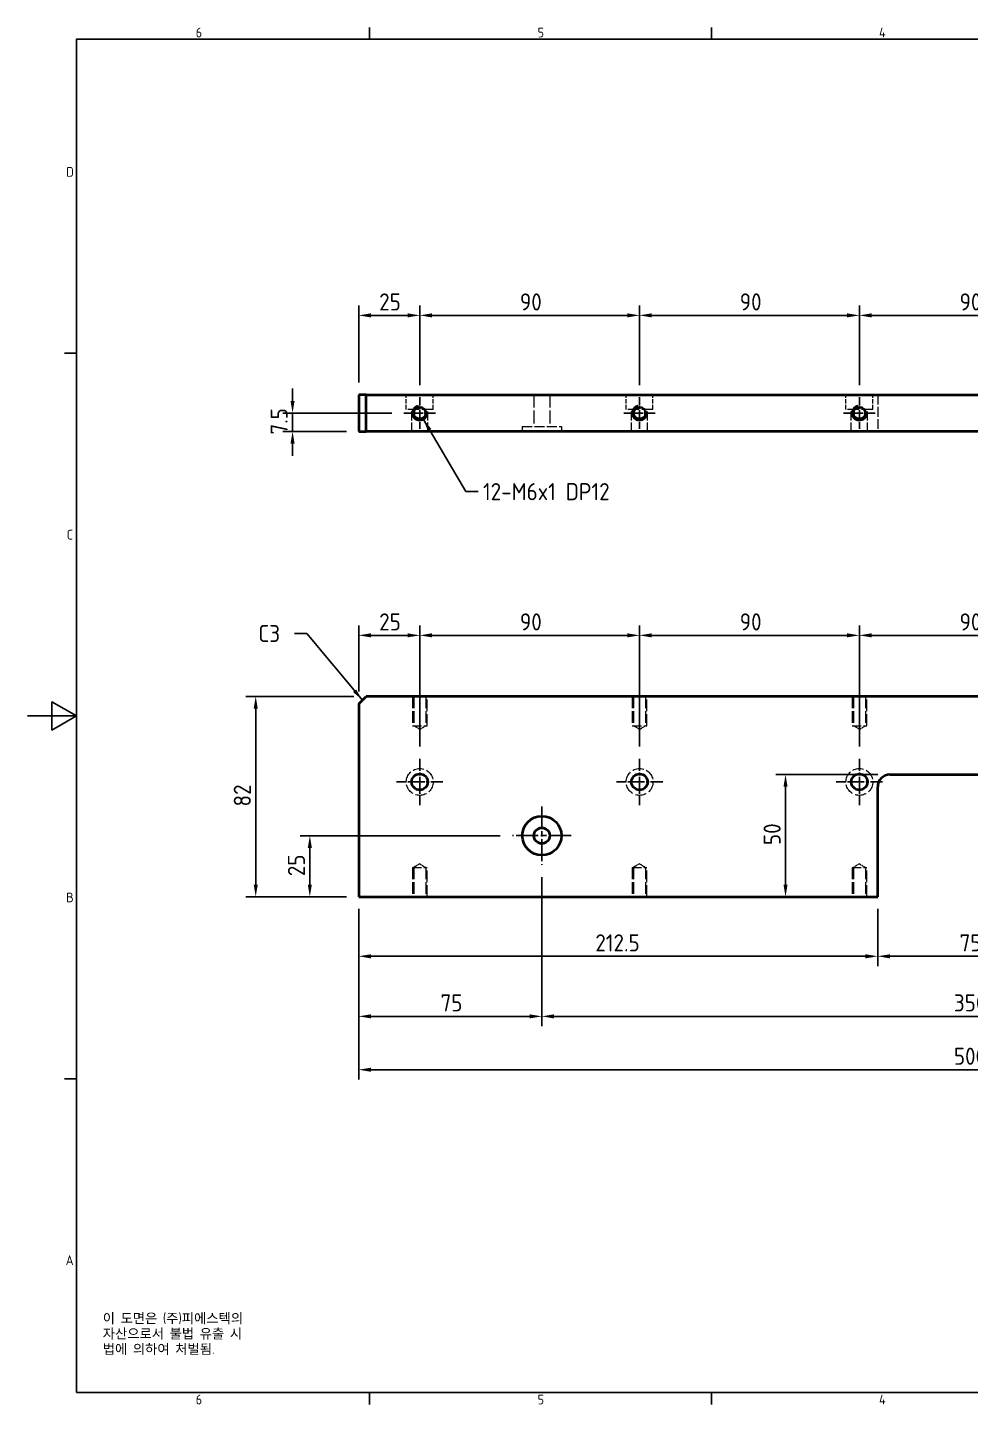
# Model space of a CAD drawing. Header units: millimetres. Extents: x 0 to 840, y 0 to 594.
# Drawn here: x 0 to 386, y 15 to 579 of the extents above; entities that cross this region are included whole.
import ezdxf

# ---------------------------------------------------------------- set-up
doc = ezdxf.new("R2010")
doc.units = ezdxf.units.MM
doc.header["$LTSCALE"] = 2
doc.linetypes.add('CHAIN', pattern=[0.3543, 0.2362, -0.0295, 0.0591, -0.0295])
doc.linetypes.add('DASHED', pattern=[0.2067, 0.1654, -0.0413])
doc.layers.get('0').update_dxf_attribs({"color": 3, "lineweight": 25})
for name, color, linetype, lineweight in [('가려진 것(ISO)', 2, 'DASHED', 18), ('가시적인 것(ISO)', 3, 'Continuous', 40), ('가시적인 좁은 것(ISO)', 3, 'Continuous', 35), ('경계(ISO)', 7, 'Continuous', 25), ('기호(ISO)', 5, 'Continuous', 25), ('중심 표식(ISO)', 1, 'Continuous', 25), ('치수(ISO)', 2, 'Continuous', 25)]:
    doc.layers.add(name, color=color, linetype=linetype, lineweight=lineweight)
doc.styles.add('문자 텍스트_PSTEK_POSCO', font='isocp.shx')
doc.styles.add('치수 텍스트_PSTEK_POSCO', font='isocp.shx')
doc.dimstyles.new('치수_PSTEK_POSCO', dxfattribs={"dimscale": 2, "dimtxt": 3.5, "dimasz": 2.5, "dimexe": 2, "dimexo": 2.5, "dimgap": 1, "dimtad": 1, "dimrnd": 1e-08, "dimdsep": 46, "dimtxsty": '치수 텍스트_PSTEK_POSCO', "dimcen": 0.09, "dimdle": 10, "dimclrd": 7, "dimclre": 7, "dimclrt": 2, "dimadec": 1, "dimazin": 2, "dimtfac": 1, "dimtmove": 0, "dimatfit": 3, "dimfxl": 0, "dimtolj": 1, "dimlwd": -1, "dimlwe": -1, "dimarcsym": 0})
doc.dimstyles.new('치수_PSTEK_POSCO$7', dxfattribs={"dimscale": 2, "dimtxt": 3.5, "dimasz": 2.5, "dimexe": 2, "dimexo": 2.5, "dimgap": 1, "dimtad": 1, "dimrnd": 1e-08, "dimdsep": 46, "dimtxsty": '치수 텍스트_PSTEK_POSCO', "dimcen": 0.09, "dimdle": 10, "dimclrd": 7, "dimclre": 7, "dimclrt": 2, "dimadec": 1, "dimazin": 2, "dimtfac": 1, "dimtmove": 0, "dimatfit": 3, "dimfxl": 0, "dimtolj": 1, "dimlwd": -1, "dimlwe": -1, "dimarcsym": 0})

# ---------------------------------------------------------------- blocks, each defined once
blk = doc.blocks.new('경계 Default Border')
at = {"layer": '경계(ISO)'}
for p, q in [((70, 287), (70, 289.4)), ((140, 287), (140, 289.4)), ((10, 222.75), (7.6, 222.75)), ((10, 74.25), (7.6, 74.25)), ((70, 10), (70, 7.6)), ((140, 10), (140, 7.6))]:
    blk.add_line(p, q, dxfattribs=at)
at = {"layer": '경계(ISO)', "flags": 128}
for points in [[(10, 10), (10, 287), (410, 287), (410, 10), (10, 10)], [(0, 148.5), (10, 148.5), (5, 151.39), (5, 145.61), (10, 148.5)]]:
    blk.add_lwpolyline(points, dxfattribs=at)
at = {"layer": '경계(ISO)', "color": 2, "char_height": 2, "attachment_point": 7, "style": '문자 텍스트_PSTEK_POSCO'}
for s, insert in [('6', (34.43, 287.38)), ('5', (104.43, 287.38)), ('4', (174.32, 287.4)), ('D', (7.92, 258.86)), ('C', (8.03, 184.61)), ('B', (7.92, 110.36)), ('A', (7.81, 36.12)), ('6', (34.43, 7.58)), ('5', (104.43, 7.58)), ('4', (174.32, 7.6))]:
    blk.add_mtext(s, dxfattribs=dict(at, insert=insert))
blk = doc.blocks.new('*D22')
at = {"layer": 'Defpoints', "color": 0, "transparency": 16777216}
for p in [(160.58, 460.99), (135.58, 428.49), (160.58, 427.44)]:
    blk.add_point(p, dxfattribs=at)
at = {"layer": '치수(ISO)', "color": 7, "transparency": 16777216}
for p, q in [((135.58, 433.49), (135.58, 464.99)), ((160.58, 432.44), (160.58, 464.99)), ((140.58, 460.99), (155.58, 460.99))]:
    blk.add_line(p, q, dxfattribs=at)
for points in [[(140.58, 461.82), (140.58, 460.15), (135.58, 460.99)], [(155.58, 461.82), (155.58, 460.15), (160.58, 460.99)]]:
    blk.add_solid(points, dxfattribs=at)
at = {"layer": '치수(ISO)', "color": 2, "transparency": 16777216, "insert": (143.98, 466.49), "char_height": 7, "attachment_point": 4, "style": '치수 텍스트_PSTEK_POSCO'}
blk.add_mtext('\\A1;25', dxfattribs=at)
blk = doc.blocks.new('*D23')
at = {"layer": 'Defpoints', "color": 0, "transparency": 16777216}
for p in [(250.58, 460.99), (160.58, 427.44), (250.58, 427.44)]:
    blk.add_point(p, dxfattribs=at)
at = {"layer": '치수(ISO)', "color": 7, "transparency": 16777216}
for p, q in [((160.58, 432.44), (160.58, 464.99)), ((250.58, 432.44), (250.58, 464.99)), ((165.58, 460.99), (245.58, 460.99))]:
    blk.add_line(p, q, dxfattribs=at)
for points in [[(165.58, 461.82), (165.58, 460.15), (160.58, 460.99)], [(245.58, 461.82), (245.58, 460.15), (250.58, 460.99)]]:
    blk.add_solid(points, dxfattribs=at)
at = {"layer": '치수(ISO)', "color": 2, "transparency": 16777216, "insert": (201.61, 466.49), "char_height": 7, "attachment_point": 4, "style": '치수 텍스트_PSTEK_POSCO'}
blk.add_mtext('\\A1;90', dxfattribs=at)
blk = doc.blocks.new('*D24')
at = {"layer": 'Defpoints', "color": 0, "transparency": 16777216}
for p in [(340.58, 460.99), (250.58, 427.44), (340.58, 427.44)]:
    blk.add_point(p, dxfattribs=at)
at = {"layer": '치수(ISO)', "color": 7, "transparency": 16777216}
for p, q in [((250.58, 432.44), (250.58, 464.99)), ((340.58, 432.44), (340.58, 464.99)), ((255.58, 460.99), (335.58, 460.99))]:
    blk.add_line(p, q, dxfattribs=at)
for points in [[(255.58, 461.82), (255.58, 460.15), (250.58, 460.99)], [(335.58, 461.82), (335.58, 460.15), (340.58, 460.99)]]:
    blk.add_solid(points, dxfattribs=at)
at = {"layer": '치수(ISO)', "color": 2, "transparency": 16777216, "insert": (291.61, 466.49), "char_height": 7, "attachment_point": 4, "style": '치수 텍스트_PSTEK_POSCO'}
blk.add_mtext('\\A1;90', dxfattribs=at)
blk = doc.blocks.new('*D25')
at = {"layer": 'Defpoints', "color": 0, "transparency": 16777216}
for p in [(430.58, 460.99), (340.58, 427.44), (430.58, 427.44)]:
    blk.add_point(p, dxfattribs=at)
at = {"layer": '치수(ISO)', "color": 7, "transparency": 16777216}
for p, q in [((340.58, 432.44), (340.58, 464.99)), ((430.58, 432.44), (430.58, 464.99)), ((345.58, 460.99), (425.58, 460.99))]:
    blk.add_line(p, q, dxfattribs=at)
for points in [[(345.58, 461.82), (345.58, 460.15), (340.58, 460.99)], [(425.58, 461.82), (425.58, 460.15), (430.58, 460.99)]]:
    blk.add_solid(points, dxfattribs=at)
at = {"layer": '치수(ISO)', "color": 2, "transparency": 16777216, "insert": (381.61, 466.49), "char_height": 7, "attachment_point": 4, "style": '치수 텍스트_PSTEK_POSCO'}
blk.add_mtext('\\A1;90', dxfattribs=at)
blk = doc.blocks.new('*D29')
at = {"layer": 'Defpoints', "color": 0, "transparency": 16777216}
for p in [(108.51, 420.99), (154.13, 420.99), (135.58, 413.49)]:
    blk.add_point(p, dxfattribs=at)
at = {"layer": '치수(ISO)', "color": 7, "transparency": 16777216}
for p, q in [((108.51, 425.99), (108.51, 430.99)), ((149.13, 420.99), (104.51, 420.99)), ((108.51, 413.49), (108.51, 420.99)), ((130.58, 413.49), (104.51, 413.49)), ((108.51, 408.49), (108.51, 403.49))]:
    blk.add_line(p, q, dxfattribs=at)
for points in [[(107.68, 425.99), (109.35, 425.99), (108.51, 420.99)], [(107.68, 408.49), (109.35, 408.49), (108.51, 413.49)]]:
    blk.add_solid(points, dxfattribs=at)
at = {"layer": '치수(ISO)', "color": 2, "transparency": 16777216, "insert": (103.01, 412.19), "char_height": 7, "attachment_point": 4, "rotation": 90, "style": '치수 텍스트_PSTEK_POSCO'}
blk.add_mtext('\\A1;7.5', dxfattribs=at)
blk = doc.blocks.new('*D30')
at = {"layer": 'Defpoints', "color": 0, "transparency": 16777216}
for p in [(160.58, 330), (135.58, 302), (160.58, 279.5)]:
    blk.add_point(p, dxfattribs=at)
at = {"layer": '치수(ISO)', "color": 7, "transparency": 16777216}
for p, q in [((135.58, 307), (135.58, 334)), ((160.58, 284.5), (160.58, 334)), ((140.58, 330), (155.58, 330))]:
    blk.add_line(p, q, dxfattribs=at)
for points in [[(140.58, 330.84), (140.58, 329.17), (135.58, 330)], [(155.58, 330.84), (155.58, 329.17), (160.58, 330)]]:
    blk.add_solid(points, dxfattribs=at)
at = {"layer": '치수(ISO)', "color": 2, "transparency": 16777216, "insert": (143.98, 335.5), "char_height": 7, "attachment_point": 4, "style": '치수 텍스트_PSTEK_POSCO'}
blk.add_mtext('\\A1;25', dxfattribs=at)
blk = doc.blocks.new('*D31')
at = {"layer": 'Defpoints', "color": 0, "transparency": 16777216}
for p in [(250.58, 330), (160.58, 279.5), (250.58, 279.5)]:
    blk.add_point(p, dxfattribs=at)
at = {"layer": '치수(ISO)', "color": 7, "transparency": 16777216}
for p, q in [((160.58, 284.5), (160.58, 334)), ((250.58, 284.5), (250.58, 334)), ((165.58, 330), (245.58, 330))]:
    blk.add_line(p, q, dxfattribs=at)
for points in [[(165.58, 330.84), (165.58, 329.17), (160.58, 330)], [(245.58, 330.84), (245.58, 329.17), (250.58, 330)]]:
    blk.add_solid(points, dxfattribs=at)
at = {"layer": '치수(ISO)', "color": 2, "transparency": 16777216, "insert": (201.61, 335.5), "char_height": 7, "attachment_point": 4, "style": '치수 텍스트_PSTEK_POSCO'}
blk.add_mtext('\\A1;90', dxfattribs=at)
blk = doc.blocks.new('*D32')
at = {"layer": 'Defpoints', "color": 0, "transparency": 16777216}
for p in [(340.58, 330), (250.58, 279.5), (340.58, 279.5)]:
    blk.add_point(p, dxfattribs=at)
at = {"layer": '치수(ISO)', "color": 7, "transparency": 16777216}
for p, q in [((250.58, 284.5), (250.58, 334)), ((340.58, 284.5), (340.58, 334)), ((255.58, 330), (335.58, 330))]:
    blk.add_line(p, q, dxfattribs=at)
for points in [[(255.58, 330.84), (255.58, 329.17), (250.58, 330)], [(335.58, 330.84), (335.58, 329.17), (340.58, 330)]]:
    blk.add_solid(points, dxfattribs=at)
at = {"layer": '치수(ISO)', "color": 2, "transparency": 16777216, "insert": (291.61, 335.5), "char_height": 7, "attachment_point": 4, "style": '치수 텍스트_PSTEK_POSCO'}
blk.add_mtext('\\A1;90', dxfattribs=at)
blk = doc.blocks.new('*D33')
at = {"layer": 'Defpoints', "color": 0, "transparency": 16777216}
for p in [(430.58, 330), (340.58, 279.5), (430.58, 279.5)]:
    blk.add_point(p, dxfattribs=at)
at = {"layer": '치수(ISO)', "color": 7, "transparency": 16777216}
for p, q in [((340.58, 284.5), (340.58, 334)), ((430.58, 284.5), (430.58, 334)), ((345.58, 330), (425.58, 330))]:
    blk.add_line(p, q, dxfattribs=at)
for points in [[(345.58, 330.84), (345.58, 329.17), (340.58, 330)], [(425.58, 330.84), (425.58, 329.17), (430.58, 330)]]:
    blk.add_solid(points, dxfattribs=at)
at = {"layer": '치수(ISO)', "color": 2, "transparency": 16777216, "insert": (381.61, 335.5), "char_height": 7, "attachment_point": 4, "style": '치수 텍스트_PSTEK_POSCO'}
blk.add_mtext('\\A1;90', dxfattribs=at)
blk = doc.blocks.new('*D37')
at = {"layer": 'Defpoints', "color": 0, "transparency": 16777216}
for p in [(210.58, 236), (135.58, 223), (210.58, 174.04)]:
    blk.add_point(p, dxfattribs=at)
at = {"layer": '치수(ISO)', "color": 7, "transparency": 16777216}
for p, q in [((210.58, 231), (210.58, 170.04)), ((135.58, 218), (135.58, 170.04)), ((140.58, 174.04), (205.58, 174.04))]:
    blk.add_line(p, q, dxfattribs=at)
for points in [[(140.58, 174.87), (140.58, 173.21), (135.58, 174.04)], [(205.58, 174.87), (205.58, 173.21), (210.58, 174.04)]]:
    blk.add_solid(points, dxfattribs=at)
at = {"layer": '치수(ISO)', "color": 2, "transparency": 16777216, "insert": (169.09, 179.54), "char_height": 7, "attachment_point": 4, "style": '치수 텍스트_PSTEK_POSCO'}
blk.add_mtext('\\A1;75', dxfattribs=at)
blk = doc.blocks.new('*D38')
at = {"layer": 'Defpoints', "color": 0, "transparency": 16777216}
for p in [(210.58, 236), (560.58, 236), (560.58, 174.04)]:
    blk.add_point(p, dxfattribs=at)
at = {"layer": '치수(ISO)', "color": 7, "transparency": 16777216}
for p, q in [((210.58, 231), (210.58, 170.04)), ((560.58, 231), (560.58, 170.04)), ((215.58, 174.04), (555.58, 174.04))]:
    blk.add_line(p, q, dxfattribs=at)
for points in [[(215.58, 174.87), (215.58, 173.21), (210.58, 174.04)], [(555.58, 174.87), (555.58, 173.21), (560.58, 174.04)]]:
    blk.add_solid(points, dxfattribs=at)
at = {"layer": '치수(ISO)', "color": 2, "transparency": 16777216, "insert": (379.28, 179.54), "char_height": 7, "attachment_point": 4, "style": '치수 텍스트_PSTEK_POSCO'}
blk.add_mtext('\\A1;350', dxfattribs=at)
blk = doc.blocks.new('*D40')
at = {"layer": 'Defpoints', "color": 0, "transparency": 16777216}
for p in [(135.58, 223), (348.08, 223), (348.08, 198.62)]:
    blk.add_point(p, dxfattribs=at)
at = {"layer": '치수(ISO)', "color": 7, "transparency": 16777216}
for p, q in [((135.58, 218), (135.58, 194.62)), ((348.08, 218), (348.08, 194.62)), ((140.58, 198.62), (343.08, 198.62))]:
    blk.add_line(p, q, dxfattribs=at)
for points in [[(140.58, 199.45), (140.58, 197.78), (135.58, 198.62)], [(343.08, 199.45), (343.08, 197.78), (348.08, 198.62)]]:
    blk.add_solid(points, dxfattribs=at)
at = {"layer": '치수(ISO)', "color": 2, "transparency": 16777216, "insert": (232.48, 204.12), "char_height": 7, "attachment_point": 4, "style": '치수 텍스트_PSTEK_POSCO'}
blk.add_mtext('\\A1;212.5', dxfattribs=at)
blk = doc.blocks.new('*D41')
at = {"layer": 'Defpoints', "color": 0, "transparency": 16777216}
for p in [(348.08, 223), (423.08, 223), (423.08, 198.62)]:
    blk.add_point(p, dxfattribs=at)
at = {"layer": '치수(ISO)', "color": 7, "transparency": 16777216}
for p, q in [((348.08, 218), (348.08, 194.62)), ((423.08, 218), (423.08, 194.62)), ((353.08, 198.62), (418.08, 198.62))]:
    blk.add_line(p, q, dxfattribs=at)
for points in [[(353.08, 199.45), (353.08, 197.78), (348.08, 198.62)], [(418.08, 199.45), (418.08, 197.78), (423.08, 198.62)]]:
    blk.add_solid(points, dxfattribs=at)
at = {"layer": '치수(ISO)', "color": 2, "transparency": 16777216, "insert": (381.61, 204.12), "char_height": 7, "attachment_point": 4, "style": '치수 텍스트_PSTEK_POSCO'}
blk.add_mtext('\\A1;75', dxfattribs=at)
blk = doc.blocks.new('*D43')
at = {"layer": 'Defpoints', "color": 0, "transparency": 16777216}
for p in [(135.58, 223), (635.58, 223), (635.58, 152.2)]:
    blk.add_point(p, dxfattribs=at)
at = {"layer": '치수(ISO)', "color": 7, "transparency": 16777216}
for p, q in [((135.58, 218), (135.58, 148.2)), ((635.58, 218), (635.58, 148.2)), ((140.58, 152.2), (630.58, 152.2))]:
    blk.add_line(p, q, dxfattribs=at)
for points in [[(140.58, 153.03), (140.58, 151.36), (135.58, 152.2)], [(630.58, 153.03), (630.58, 151.36), (635.58, 152.2)]]:
    blk.add_solid(points, dxfattribs=at)
at = {"layer": '치수(ISO)', "color": 2, "transparency": 16777216, "insert": (379.28, 157.7), "char_height": 7, "attachment_point": 4, "style": '치수 텍스트_PSTEK_POSCO'}
blk.add_mtext('\\A1;500', dxfattribs=at)
blk = doc.blocks.new('*D44')
at = {"layer": 'Defpoints', "color": 0, "transparency": 16777216}
for p in [(93.43, 305), (138.58, 305), (135.58, 223)]:
    blk.add_point(p, dxfattribs=at)
at = {"layer": '치수(ISO)', "color": 7, "transparency": 16777216}
for p, q in [((133.58, 305), (89.43, 305)), ((93.43, 228), (93.43, 300)), ((130.58, 223), (89.43, 223))]:
    blk.add_line(p, q, dxfattribs=at)
for points in [[(92.6, 300), (94.27, 300), (93.43, 305)], [(92.6, 228), (94.27, 228), (93.43, 223)]]:
    blk.add_solid(points, dxfattribs=at)
at = {"layer": '치수(ISO)', "color": 2, "transparency": 16777216, "insert": (87.93, 259.94), "char_height": 7, "attachment_point": 4, "rotation": 90, "style": '치수 텍스트_PSTEK_POSCO'}
blk.add_mtext('\\A1;82', dxfattribs=at)
blk = doc.blocks.new('*D45')
at = {"layer": 'Defpoints', "color": 0, "transparency": 16777216}
for p in [(115.58, 248), (198.58, 248), (135.58, 223)]:
    blk.add_point(p, dxfattribs=at)
at = {"layer": '치수(ISO)', "color": 7, "transparency": 16777216}
for p, q in [((193.58, 248), (111.58, 248)), ((115.58, 228), (115.58, 243)), ((130.58, 223), (111.58, 223))]:
    blk.add_line(p, q, dxfattribs=at)
for points in [[(114.75, 243), (116.42, 243), (115.58, 248)], [(114.75, 228), (116.42, 228), (115.58, 223)]]:
    blk.add_solid(points, dxfattribs=at)
at = {"layer": '치수(ISO)', "color": 2, "transparency": 16777216, "insert": (110.08, 231.42), "char_height": 7, "attachment_point": 4, "rotation": 90, "style": '치수 텍스트_PSTEK_POSCO'}
blk.add_mtext('\\A1;25', dxfattribs=at)
blk = doc.blocks.new('*D50')
at = {"layer": 'Defpoints', "color": 0, "transparency": 16777216}
for p in [(310.35, 273), (353.08, 273), (310.35, 223)]:
    blk.add_point(p, dxfattribs=at)
at = {"layer": '치수(ISO)', "color": 7, "transparency": 16777216}
for p, q in [((348.08, 273), (306.35, 273)), ((310.35, 228), (310.35, 268))]:
    blk.add_line(p, q, dxfattribs=at)
for points in [[(309.52, 268), (311.19, 268), (310.35, 273)], [(309.52, 228), (311.19, 228), (310.35, 223)]]:
    blk.add_solid(points, dxfattribs=at)
at = {"layer": '치수(ISO)', "color": 2, "transparency": 16777216, "insert": (304.85, 244.15), "char_height": 7, "attachment_point": 4, "rotation": 90, "style": '치수 텍스트_PSTEK_POSCO'}
blk.add_mtext('\\A1;50', dxfattribs=at)

msp = doc.modelspace()

# ---------------------------------------------------------------- linework, layer by layer
at = {"layer": '가려진 것(ISO)', "ltscale": 5.71399}
for p, q in [((155.0849, 422.4852), (155.0849, 428.4852)), ((166.0849, 422.4852), (166.0849, 428.4852)), ((245.0849, 422.4852), (245.0849, 428.4852)), ((256.0849, 422.4852), (256.0849, 428.4852)), ((335.0849, 422.4852), (335.0849, 428.4852)), ((346.0849, 422.4852), (346.0849, 428.4852))]:
    msp.add_line(p, q, dxfattribs=at)
at = {"layer": '가려진 것(ISO)', "ltscale": 15.72327}
for p, q in [((207.3349, 428.4852), (207.3349, 415.4852)), ((213.8349, 428.4852), (213.8349, 415.4852))]:
    msp.add_line(p, q, dxfattribs=at)
at = {"layer": '가려진 것(ISO)', "ltscale": 12.094824}
msp.add_line((348.0849, 428.4852), (348.0849, 413.4852), dxfattribs=at)
at = {"layer": '가려진 것(ISO)', "ltscale": 13.932237}
for p, q in [((166.0849, 422.4852), (155.0849, 422.4852)), ((256.0849, 422.4852), (245.0849, 422.4852)), ((346.0849, 422.4852), (335.0849, 422.4852))]:
    msp.add_line(p, q, dxfattribs=at)
at = {"layer": '가려진 것(ISO)', "ltscale": 10.885341}
for p, q in [((157.2849, 413.4852), (157.2849, 422.4852)), ((163.8849, 413.4852), (163.8849, 422.4852)), ((247.2849, 413.4852), (247.2849, 422.4852)), ((253.8849, 413.4852), (253.8849, 422.4852)), ((337.2849, 413.4852), (337.2849, 422.4852)), ((343.8849, 413.4852), (343.8849, 422.4852))]:
    msp.add_line(p, q, dxfattribs=at)
at = {"layer": '가려진 것(ISO)', "ltscale": 12.159042}
msp.add_line((202.5849, 415.4852), (218.5849, 415.4852), dxfattribs=at)
at = {"layer": '가려진 것(ISO)', "ltscale": 1.904597}
for p, q in [((202.5849, 415.4852), (202.5849, 413.4852)), ((218.5849, 415.4852), (218.5849, 413.4852))]:
    msp.add_line(p, q, dxfattribs=at)
at = {"layer": '가려진 것(ISO)', "ltscale": 14.513788}
for p, q in [((157.5849, 305.004), (157.5849, 293.004)), ((158.1264, 305.004), (158.1264, 293.004)), ((163.0434, 305.004), (163.0434, 293.004)), ((163.5849, 293.004), (163.5849, 305.004)), ((247.5849, 305.004), (247.5849, 293.004)), ((248.1264, 305.004), (248.1264, 293.004)), ((253.0434, 305.004), (253.0434, 293.004)), ((253.5849, 293.004), (253.5849, 305.004)), ((337.5849, 305.004), (337.5849, 293.004)), ((338.1264, 305.004), (338.1264, 293.004)), ((343.0434, 305.004), (343.0434, 293.004)), ((343.5849, 293.004), (343.5849, 305.004)), ((157.5849, 235.004), (157.5849, 223.004)), ((158.1264, 235.004), (158.1264, 223.004)), ((163.0434, 235.004), (163.0434, 223.004)), ((163.5849, 223.004), (163.5849, 235.004)), ((247.5849, 235.004), (247.5849, 223.004)), ((248.1264, 235.004), (248.1264, 223.004)), ((253.0434, 235.004), (253.0434, 223.004)), ((253.5849, 223.004), (253.5849, 235.004)), ((337.5849, 235.004), (337.5849, 223.004)), ((338.1264, 235.004), (338.1264, 223.004)), ((343.0434, 235.004), (343.0434, 223.004)), ((343.5849, 223.004), (343.5849, 235.004))]:
    msp.add_line(p, q, dxfattribs=at)
at = {"layer": '가려진 것(ISO)', "ltscale": 11.399102}
for p, q in [((157.5849, 293.004), (163.5849, 293.004)), ((247.5849, 293.004), (253.5849, 293.004)), ((337.5849, 293.004), (343.5849, 293.004)), ((157.5849, 235.004), (163.5849, 235.004)), ((247.5849, 235.004), (253.5849, 235.004)), ((337.5849, 235.004), (343.5849, 235.004))]:
    msp.add_line(p, q, dxfattribs=at)
at = {"layer": '가려진 것(ISO)', "ltscale": 2.731395}
for p, q in [((160.5849, 291.5268), (158.1264, 293.004)), ((160.5849, 291.5268), (163.0434, 293.004)), ((250.5849, 291.5268), (248.1264, 293.004)), ((250.5849, 291.5268), (253.0434, 293.004)), ((340.5849, 291.5268), (338.1264, 293.004)), ((340.5849, 291.5268), (343.0434, 293.004)), ((160.5849, 236.4813), (158.1264, 235.004)), ((160.5849, 236.4813), (163.0434, 235.004)), ((250.5849, 236.4813), (248.1264, 235.004)), ((250.5849, 236.4813), (253.0434, 235.004)), ((340.5849, 236.4813), (338.1264, 235.004)), ((340.5849, 236.4813), (343.0434, 235.004))]:
    msp.add_line(p, q, dxfattribs=at)
at = {"layer": '가려진 것(ISO)', "ltscale": 13.932237}
for centre in [(160.5849, 270.004), (250.5849, 270.004), (340.5849, 270.004)]:
    msp.add_circle(centre, 5.5, dxfattribs=at)
at = {"layer": '가시적인 것(ISO)'}
for p, q in [((138.5849, 428.4852), (135.5849, 428.4852)), ((135.5849, 428.4852), (135.5849, 413.4852)), ((138.5849, 413.4852), (138.5849, 428.4852)), ((138.5849, 428.4852), (632.5849, 428.4852)), ((135.5849, 413.4852), (138.5849, 413.4852)), ((632.5849, 413.4852), (138.5849, 413.4852)), ((135.5849, 302.004), (138.5849, 305.004)), ((632.5849, 305.004), (138.5849, 305.004)), ((135.5849, 302.004), (135.5849, 223.004)), ((353.0849, 273.004), (418.0849, 273.004)), ((348.0849, 223.004), (348.0849, 268.004)), ((135.5849, 223.004), (348.0849, 223.004))]:
    msp.add_line(p, q, dxfattribs=at)
for centre, radius in [((160.5849, 420.9852), 2.4585), ((250.5849, 420.9852), 2.4585), ((340.5849, 420.9852), 2.4585), ((160.5849, 270.004), 3.3), ((250.5849, 270.004), 3.3), ((340.5849, 270.004), 3.3), ((210.5849, 248.004), 8), ((210.5849, 248.004), 3.25)]:
    msp.add_circle(centre, radius, dxfattribs=at)
msp.add_arc((353.0849, 268.004), 5, 90, 180, dxfattribs=at)
at = {"layer": '가시적인 좁은 것(ISO)'}
for centre in [(160.5849, 420.9852), (250.5849, 420.9852), (340.5849, 420.9852)]:
    msp.add_arc(centre, 3, 100, 10, dxfattribs=at)
at = {"layer": '중심 표식(ISO)', "linetype": 'CHAIN', "ltscale": 7.176633}
for p, q in [((160.5849, 427.4437), (160.5849, 414.5267)), ((250.5849, 427.4437), (250.5849, 414.5267)), ((340.5849, 427.4437), (340.5849, 414.5267)), ((167.0434, 420.9852), (154.1264, 420.9852)), ((257.0434, 420.9852), (244.1264, 420.9852)), ((347.0434, 420.9852), (334.1264, 420.9852))]:
    msp.add_line(p, q, dxfattribs=at)
at = {"layer": '중심 표식(ISO)', "linetype": 'CHAIN', "ltscale": 10.556371}
for p, q in [((160.5849, 279.504), (160.5849, 260.504)), ((250.5849, 279.504), (250.5849, 260.504)), ((340.5849, 279.504), (340.5849, 260.504)), ((170.0849, 270.004), (151.0849, 270.004)), ((260.0849, 270.004), (241.0849, 270.004)), ((350.0849, 270.004), (331.0849, 270.004))]:
    msp.add_line(p, q, dxfattribs=at)
at = {"layer": '중심 표식(ISO)', "linetype": 'CHAIN', "ltscale": 19.051651}
for p, q in [((210.5849, 260.004), (210.5849, 236.004)), ((222.5849, 248.004), (198.5849, 248.004))]:
    msp.add_line(p, q, dxfattribs=at)

# ---------------------------------------------------------------- block references
at = {"xscale": 2, "yscale": 2, "zscale": 2}
msp.add_blockref('경계 Default Border', (0, 0), dxfattribs=at)

# ---------------------------------------------------------------- texts
at = {"layer": '기호(ISO)', "color": 2, "insert": (186.4707, 388.831), "char_height": 7, "width": 62.079487, "attachment_point": 4, "line_spacing_factor": 0.6125, "style": '치수 텍스트_PSTEK_POSCO'}
msp.add_mtext('{12-M6x1 DP12}', dxfattribs=at)
at = {"layer": '기호(ISO)', "color": 2, "insert": (94.4639, 330.7729), "char_height": 7, "attachment_point": 4, "style": '치수 텍스트_PSTEK_POSCO'}
msp.add_mtext('{C3}', dxfattribs=at)
at = {"layer": '기호(ISO)', "color": 7, "insert": (30.7893, 52.4565), "char_height": 4, "width": 102.480277, "attachment_point": 1, "line_spacing_factor": 0.944221, "style": '문자 텍스트_PSTEK_POSCO'}
msp.add_mtext('{이 도면은 (주)피에스텍의\\P자산으로서 불법 유출 시 \\P법에 의하여 처벌됨.}', dxfattribs=at)

# ---------------------------------------------------------------- dimensions: what is measured, and where the dimension line sits
at = {"layer": '치수(ISO)', "color": 7}
for base, p1, p2, angle, override, picture, middle in [((160.5849, 460.9852), (135.5849, 428.4852), (160.5849, 427.4437), 180, {"dimdec": 2, "dimtp": 0, "dimtm": 0, "dimtdec": 2, "dimtofl": 0, "dimatfit": 1}, '*D22', (148.0649, 460.9852)), ((250.5849, 460.9852), (160.5849, 427.4437), (250.5849, 427.4437), 180, {"dimdec": 2, "dimtp": 0, "dimtm": 0, "dimtdec": 2, "dimtofl": 0, "dimatfit": 1}, '*D23', (205.6049, 460.9852)), ((340.5849, 460.9852), (250.5849, 427.4437), (340.5849, 427.4437), 180, {"dimdec": 2, "dimtp": 0, "dimtm": 0, "dimtdec": 2, "dimtofl": 0, "dimatfit": 1}, '*D24', (295.6049, 460.9852)), ((430.5849, 460.9852), (340.5849, 427.4437), (430.5849, 427.4437), 180, {"dimdec": 2, "dimtp": 0, "dimtm": 0, "dimtdec": 2, "dimtofl": 0, "dimatfit": 1}, '*D25', (385.6049, 460.9852)), ((108.5148, 420.9852), (135.5849, 413.4852), (154.1264, 420.9852), 90, {"dimdec": 2, "dimtp": 0, "dimtm": 0, "dimtdec": 2, "dimtofl": 1, "dimatfit": 1}, '*D29', (108.5148, 417.2352)), ((160.5849, 330.004), (135.5849, 302.004), (160.5849, 279.504), 180, {"dimdec": 2, "dimtp": 0, "dimtm": 0, "dimtdec": 2, "dimtofl": 0, "dimatfit": 1}, '*D30', (148.0649, 330.004)), ((250.5849, 330.004), (160.5849, 279.504), (250.5849, 279.504), 180, {"dimdec": 2, "dimtp": 0, "dimtm": 0, "dimtdec": 2, "dimtofl": 0, "dimatfit": 1}, '*D31', (205.6049, 330.004)), ((340.5849, 330.004), (250.5849, 279.504), (340.5849, 279.504), 180, {"dimdec": 2, "dimtp": 0, "dimtm": 0, "dimtdec": 2, "dimtofl": 0, "dimatfit": 1}, '*D32', (295.6049, 330.004)), ((430.5849, 330.004), (340.5849, 279.504), (430.5849, 279.504), 180, {"dimdec": 2, "dimtp": 0, "dimtm": 0, "dimtdec": 2, "dimtofl": 0, "dimatfit": 1}, '*D33', (385.6049, 330.004)), ((93.4322, 305.004), (135.5849, 223.004), (138.5849, 305.004), 270, {"dimdec": 2, "dimtp": 0, "dimtm": 0, "dimtdec": 2, "dimtofl": 0, "dimatfit": 1}, '*D44', (93.4322, 264.004)), ((310.352, 273.004), (310.352, 223.004), (353.0849, 273.004), 270, {"dimdec": 2, "dimse1": 1, "dimtp": 0, "dimtm": 0, "dimtdec": 2, "dimtofl": 0, "dimatfit": 1}, '*D50', (310.352, 248.004)), ((115.5849, 248.004), (135.5849, 223.004), (198.5849, 248.004), 270, {"dimdec": 2, "dimtp": 0, "dimtm": 0, "dimtdec": 2, "dimtofl": 0, "dimatfit": 1}, '*D45', (115.5849, 235.504)), ((210.5849, 174.0404), (135.5849, 223.004), (210.5849, 236.004), 180, {"dimdec": 2, "dimtp": 0, "dimtm": 0, "dimtdec": 2, "dimtofl": 0, "dimatfit": 1}, '*D37', (173.0849, 174.0404)), ((560.5849, 174.0404), (210.5849, 236.004), (560.5849, 236.004), 180, {"dimdec": 2, "dimtp": 0, "dimtm": 0, "dimtdec": 2, "dimtofl": 0, "dimatfit": 1}, '*D38', (385.5849, 174.0404)), ((348.0849, 198.6151), (135.5849, 223.004), (348.0849, 223.004), 180, {"dimdec": 2, "dimtp": 0, "dimtm": 0, "dimtdec": 2, "dimtofl": 0, "dimatfit": 1}, '*D40', (241.8149, 198.6151)), ((635.5849, 152.1962), (135.5849, 223.004), (635.5849, 223.004), 180, {"dimdec": 2, "dimtp": 0, "dimtm": 0, "dimtdec": 2, "dimtofl": 0, "dimatfit": 1}, '*D43', (385.5849, 152.1962)), ((423.0849, 198.6151), (348.0849, 223.004), (423.0849, 223.004), 180, {"dimdec": 2, "dimtp": 0, "dimtm": 0, "dimtdec": 2, "dimtofl": 0, "dimatfit": 1}, '*D41', (385.6049, 198.6151))]:
    dim = msp.add_linear_dim(base=base, p1=p1, p2=p2, angle=angle, dimstyle='치수_PSTEK_POSCO', override=override, dxfattribs=at)
    dim.commit()
    dim.dimension.update_dxf_attribs({"geometry": picture, "text_midpoint": middle, "dimtype": 160})

# ---------------------------------------------------------------- leaders
at = {"layer": '기호(ISO)', "color": 7, "annotation_type": 0, "has_hookline": 1}
for points, hookline_direction, text_width in [([(162.0849, 418.3871), (179.4707, 388.831), (184.4707, 388.831)], 0, 53.6204), ([(137.0849, 303.504), (114.3602, 330.7729), (109.3602, 330.7729)], 1, 8.3161)]:
    msp.add_leader(points, dimstyle='치수_PSTEK_POSCO$7', override={"dimtad": 0}, dxfattribs=dict(at, hookline_direction=hookline_direction, text_width=text_width))

doc.saveas('drawing.dxf')
